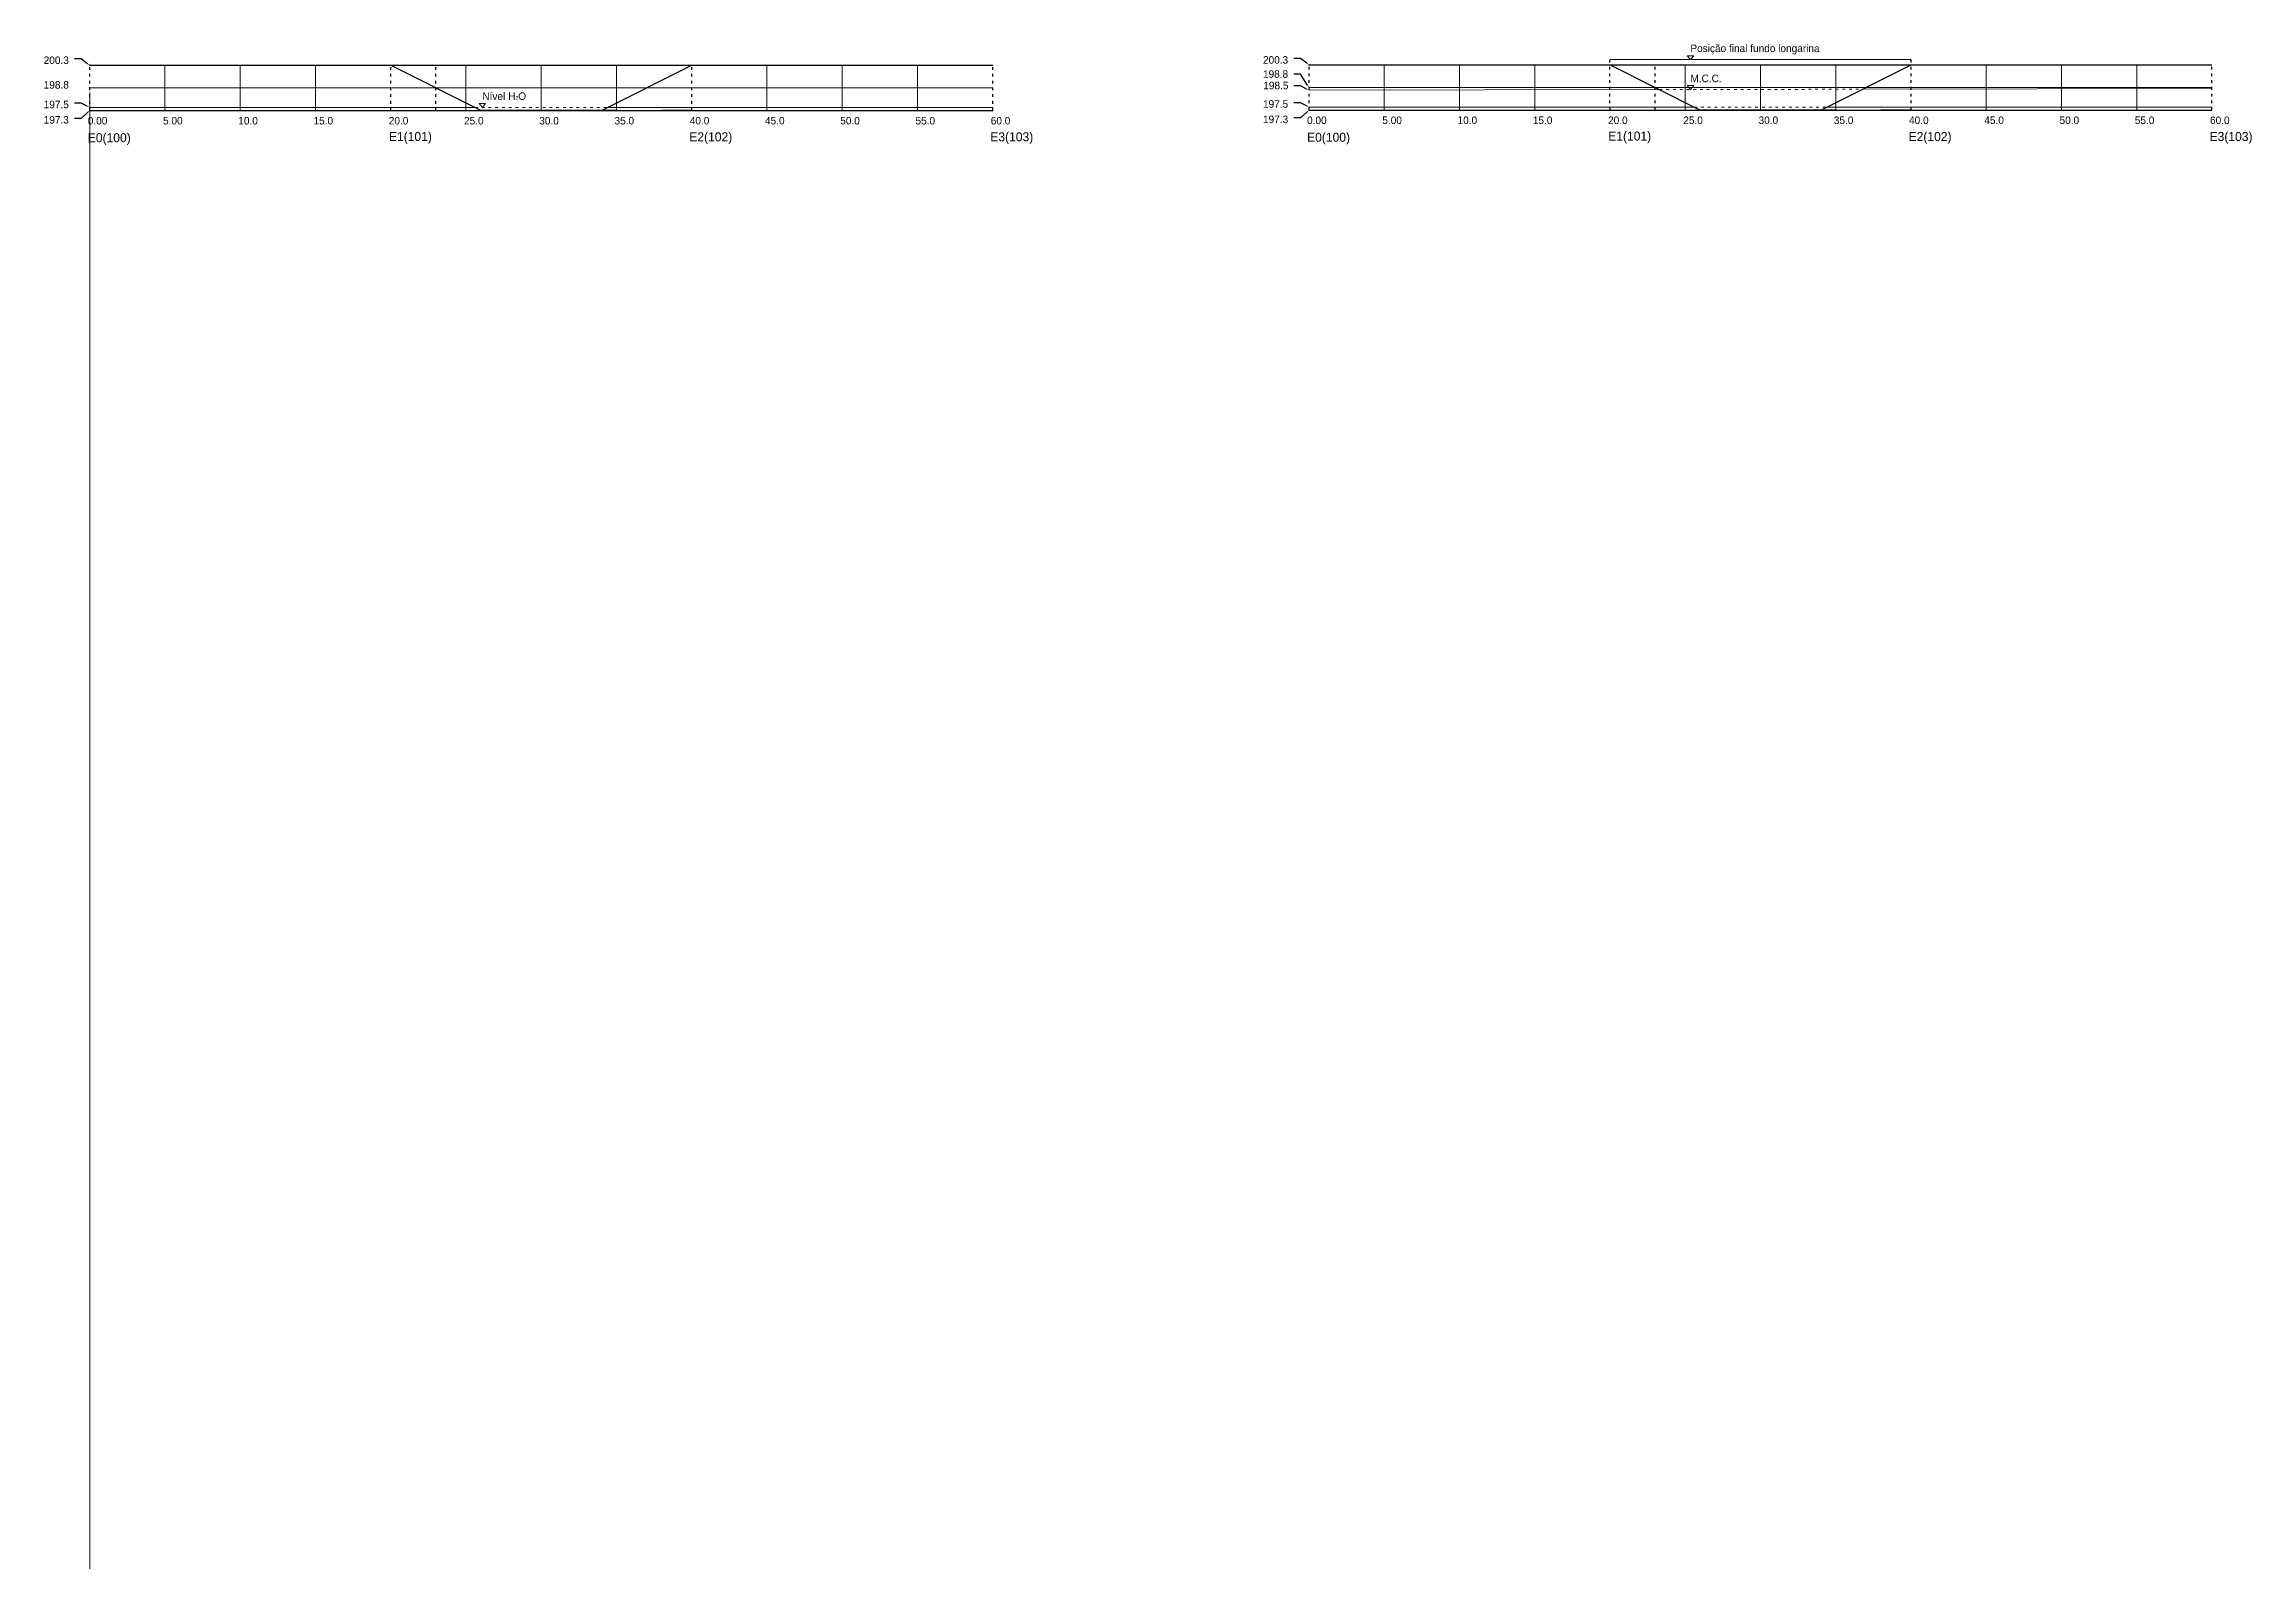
# Model space of a CAD drawing. Extents: x -3 to 144, y 0 to 202.
# Drawn here: x -3 to 143.7, y 100.9 to 201.7 of the extents above; entities that cross this region are included whole.
import ezdxf
from ezdxf import colors
from ezdxf.entities.mleader import LeaderData, LeaderLine
from ezdxf.math import Vec2, Vec3

# ---------------------------------------------------------------- set-up
doc = ezdxf.new("R2010")
doc.units = 0
doc.header["$MEASUREMENT"] = 0
doc.linetypes.add('ACAD_ISO03W100', pattern=[30, 12, -18])
doc.layers.add('PAREDE', color=7, linetype='CONTINUOUS')
doc.styles.add('PADRÃO', font='', dxfattribs={"height": 0.2})
doc.styles.get('PADRÃO').set_extended_font_data('AvantGarde Bk BT')

msp = doc.modelspace()

# ---------------------------------------------------------------- linework, layer by layer
at = {"layer": 'PAREDE', "color": 5, "ltscale": 0.015}
for p, q in [((0, 200.3), (20, 200.3)), ((20, 200.3), (26, 197.3)), ((34, 197.3), (40, 200.3)), ((40, 200.3), (60, 200.3)), ((81.02, 200.33), (101.02, 200.33)), ((101.02, 200.33), (107.02, 197.33)), ((115.02, 197.33), (121.02, 200.33)), ((121.02, 200.33), (141.02, 200.33)), ((34, 197.3), (26, 197.3)), ((115.02, 197.33), (107.02, 197.33))]:
    msp.add_line(p, q, dxfattribs=at)
at = {"layer": 'PAREDE', "color": 1, "linetype": 'ACAD_ISO03W100', "ltscale": 0.015}
for p, q in [((0, 197.3), (0, 200.3)), ((20, 197.3), (20, 200.3)), ((40, 197.3), (40, 200.3)), ((60, 197.3), (60, 200.3)), ((81.02, 197.33), (81.02, 200.33)), ((101.02, 197.33), (101.01, 200.68)), ((121.02, 197.33), (121.02, 200.69)), ((141.02, 197.33), (141.02, 200.33))]:
    msp.add_line(p, q, dxfattribs=at)
at = {"layer": 'PAREDE', "linetype": 'Continuous', "lineweight": 5, "ltscale": 0.015}
for p, q in [((5, 197.3), (5, 200.3)), ((86.02, 197.33), (86.02, 200.33))]:
    msp.add_line(p, q, dxfattribs=at)
at = {"layer": 'PAREDE', "linetype": 'ByBlock', "lineweight": 5, "ltscale": 0.015}
for p, q in [((10, 197.3), (10, 200.3)), ((15, 197.3), (15, 200.3)), ((25, 197.3), (25, 200.3)), ((30, 197.3), (30, 200.3)), ((35, 197.3), (35, 200.3)), ((45, 197.3), (45, 200.3)), ((50, 197.3), (50, 200.3)), ((55, 197.3), (55, 200.3)), ((91.02, 197.33), (91.02, 200.33)), ((96.02, 197.33), (96.02, 200.33)), ((106.02, 197.33), (106.02, 200.33)), ((111.02, 197.33), (111.02, 200.33)), ((116.02, 197.33), (116.02, 200.33)), ((126.02, 197.33), (126.02, 200.33)), ((131.02, 197.33), (131.02, 200.33)), ((136.02, 197.33), (136.02, 200.33)), ((30, 197.3), (30, 198.7)), ((30, 197.3), (30, 198.2)), ((111.02, 197.33), (111.02, 198.73)), ((111.02, 197.33), (111.02, 198.23)), ((30, 197.3), (30, 197.4)), ((111.02, 197.33), (111.02, 197.43))]:
    msp.add_line(p, q, dxfattribs=at)
at = {"layer": 'PAREDE', "ltscale": 0.015}
for p, q in [((20, 200.3), (40, 200.3)), ((101.02, 200.33), (121.02, 200.33)), ((0, 197.3), (60, 197.3)), ((0, 197.3), (5, 197.3)), ((5, 197.3), (10, 197.3)), ((10, 197.3), (15, 197.3)), ((15, 197.3), (20, 197.3)), ((20, 197.3), (25, 197.3)), ((25, 197.3), (27, 197.3)), ((25, 197.3), (26, 197.3)), ((30, 197.3), (35, 197.3)), ((35, 197.3), (34, 197.3)), ((35, 197.3), (40, 197.3)), ((40, 197.3), (38, 197.3)), ((40, 197.3), (45, 197.3)), ((45, 197.3), (50, 197.3)), ((50, 197.3), (55, 197.3)), ((81.02, 197.33), (141.02, 197.33)), ((81.02, 197.33), (86.02, 197.33)), ((86.02, 197.33), (91.02, 197.33)), ((91.02, 197.33), (96.02, 197.33)), ((96.02, 197.33), (101.02, 197.33)), ((101.02, 197.33), (106.02, 197.33)), ((106.02, 197.33), (108.02, 197.33)), ((106.02, 197.33), (107.02, 197.33)), ((111.02, 197.33), (116.02, 197.33)), ((116.02, 197.33), (115.02, 197.33)), ((116.02, 197.33), (121.02, 197.33)), ((121.02, 197.33), (119.02, 197.33)), ((121.02, 197.33), (126.02, 197.33)), ((126.02, 197.33), (131.02, 197.33)), ((131.02, 197.33), (136.02, 197.33))]:
    msp.add_line(p, q, dxfattribs=at)
at = {"layer": 'PAREDE', "color": 1, "linetype": 'ACAD_ISO03W100', "ltscale": 0.015}
for points in [[(23, 197.3), (23, 197.3), (23, 200.3)], [(104.02, 197.33), (104.02, 197.33), (104.02, 200.33)]]:
    msp.add_lwpolyline(points, dxfattribs=at)
at = {"layer": 'PAREDE', "color": 30, "linetype": 'ByBlock', "lineweight": 5, "ltscale": 0.015}
for points in [[(101.02, 200.68), (104.3, 200.69), (121.02, 200.69)], [(106.36, 200.69), (106.36, 200.69), (106.58, 200.94), (106.15, 200.94), (106.36, 200.69)]]:
    msp.add_lwpolyline(points, dxfattribs=at)
at = {"layer": 'PAREDE', "linetype": 'ByBlock', "lineweight": 5, "ltscale": 0.015}
for points in [[(0, 198.8), (60, 198.8)], [(81.02, 198.83), (141.02, 198.83)], [(0, 197.5), (0, 197.5), (25.6, 197.5)], [(34.4, 197.5), (60, 197.5)], [(81.02, 197.53), (81.02, 197.53), (106.62, 197.53)], [(115.42, 197.53), (141.02, 197.53)]]:
    msp.add_lwpolyline(points, dxfattribs=at)
at = {"layer": 'PAREDE', "color": 3, "linetype": 'ByBlock', "lineweight": 5, "ltscale": 0.015}
for points in [[(0, 0), (0, 198.5)], [(104.31, 198.69), (81.02, 198.64)], [(106.36, 198.69), (106.36, 198.69), (106.58, 198.95), (106.15, 198.95), (106.36, 198.69)], [(117.78, 198.71), (141.02, 198.75)]]:
    msp.add_lwpolyline(points, dxfattribs=at)
at = {"layer": 'PAREDE', "color": 3, "linetype": 'ACAD_ISO03W100', "lineweight": 5, "ltscale": 0.015}
msp.add_lwpolyline([(104.31, 198.69), (117.78, 198.71)], dxfattribs=at)
at = {"layer": 'PAREDE', "color": 4, "linetype": 'ACAD_ISO03W100', "lineweight": 5, "ltscale": 0.015}
for points in [[(25.6, 197.5), (34.4, 197.5)], [(106.62, 197.53), (115.42, 197.53)]]:
    msp.add_lwpolyline(points, dxfattribs=at)
at = {"layer": 'PAREDE', "color": 4, "linetype": 'ByBlock', "lineweight": 5, "ltscale": 0.015}
msp.add_lwpolyline([(26.09, 197.5), (26.09, 197.5), (26.3, 197.76), (25.88, 197.76), (26.09, 197.5)], dxfattribs=at)
at = {"layer": 'PAREDE', "ltscale": 0.015}
for p in [(0, 200.3), (81.02, 200.33), (0, 198.8), (81.02, 198.83), (0, 197.3), (81.02, 197.33)]:
    msp.add_point(p, dxfattribs=at)

# ---------------------------------------------------------------- texts
at = {"layer": 'PAREDE', "color": 30, "ltscale": 0.015, "insert": (106.36, 201.68), "char_height": 0.5, "attachment_point": 1, "style": 'PADRÃO'}
msp.add_mtext_dynamic_manual_height_columns('Posição final fundo longarina', width=12.4239, gutter_width=1, heights=[0.916], dxfattribs=at)
at = {"layer": 'PAREDE', "color": 1, "ltscale": 0.015, "char_height": 0.5, "attachment_point": 1, "style": 'PADRÃO'}
for s, insert in [('200.3', (-3.06, 200.89)), ('200.3', (77.96, 200.91)), ('198.8', (77.96, 199.97)), ('198.8', (-3.06, 199.25)), ('197.5', (-3.06, 197.95)), ('197.3', (-3.06, 196.93)), ('0.00', (-0.13, 196.87)), ('5.00', (4.87, 196.87)), ('10.0', (9.87, 196.87)), ('15.0', (14.87, 196.87)), ('20.0', (19.87, 196.87)), ('25.0', (24.87, 196.87)), ('30.0', (29.87, 196.87)), ('35.0', (34.87, 196.87)), ('40.0', (39.87, 196.87)), ('45.0', (44.87, 196.87)), ('50.0', (49.87, 196.87)), ('55.0', (54.87, 196.87)), ('60.0', (59.87, 196.87)), ('197.5', (77.96, 197.98)), ('197.3', (77.96, 196.96)), ('0.00', (80.89, 196.9)), ('5.00', (85.89, 196.9)), ('10.0', (90.89, 196.9)), ('15.0', (95.89, 196.9)), ('20.0', (100.89, 196.9)), ('25.0', (105.89, 196.9)), ('30.0', (110.89, 196.9)), ('35.0', (115.89, 196.9)), ('40.0', (120.89, 196.9)), ('45.0', (125.89, 196.9)), ('50.0', (130.89, 196.9)), ('55.0', (135.89, 196.9)), ('60.0', (140.89, 196.9))]:
    msp.add_mtext_dynamic_manual_height_columns(s, width=0.4647, gutter_width=1, heights=[0], dxfattribs=dict(at, insert=insert))
at = {"layer": 'PAREDE', "color": 3, "ltscale": 0.015, "char_height": 0.5, "attachment_point": 1, "style": 'PADRÃO'}
for s, width, insert in [('M.C.C.', 4.9316, (106.36, 199.68)), ('198.5', 0.4647, (77.98, 199.21))]:
    msp.add_mtext_dynamic_manual_height_columns(s, width=width, gutter_width=1, heights=[0], dxfattribs=dict(at, insert=insert))
at = {"layer": 'PAREDE', "color": 4, "ltscale": 0.015, "insert": (26.09, 198.5), "char_height": 0.5, "attachment_point": 1, "style": 'PADRÃO'}
msp.add_mtext_dynamic_manual_height_columns('Nível H{\\H0.5x;2}O', width=4.9316, gutter_width=1, heights=[0], dxfattribs=at)
at = {"layer": 'PAREDE', "ltscale": 0.015, "char_height": 0.6, "attachment_point": 1, "style": 'PADRÃO'}
for s, insert in [('E0(100)', (-0.13, 195.79)), ('E1(101)', (19.88, 195.87)), ('E2(102)', (39.84, 195.85)), ('E3(103)', (59.84, 195.85)), ('E0(100)', (80.89, 195.82)), ('E1(101)', (100.9, 195.9)), ('E2(102)', (120.86, 195.87)), ('E3(103)', (140.86, 195.87))]:
    msp.add_mtext_dynamic_manual_height_columns(s, width=0.4647, gutter_width=1, heights=[0], dxfattribs=dict(at, insert=insert))

# ---------------------------------------------------------------- leaders
at = {"layer": 'PAREDE', "color": 1, "linetype": 'ByBlock', "lineweight": 5, "ltscale": 0.015}
ml = msp.add_multileader_mtext('Standard', dxfattribs=at)
ml.set_content('', color=1)
ml.set_leader_properties()
ml.build(insert=Vec2(0, 0))
ml.multileader.update_dxf_attribs({"text_right_attachment_type": 6, "dogleg_length": 0.36, "arrow_head_size": 0.18})
ctx = ml.context
ctx.base_point, ctx.char_height, ctx.arrow_head_size, ctx.landing_gap_size, ctx.plane_origin = Vec3(-1.11, 200.82), 0.18, 0.18, 0.09, Vec3(0, 200.3)
ctx.right_attachment, ctx.text_align_type = 6, 2
notes = []
notes.append((ctx, [(0, (1, 1, 0), (-0.57, 200.73), (-1, 0), 0.36, [(0, [(0, 200.3)], 0, [])])]))
ctx.mtext.insert, ctx.mtext.alignment, ctx.mtext.flow_direction = Vec3(-1.02, 200.91), 3, 5
ml = msp.add_multileader_mtext('Standard', dxfattribs=at)
ml.set_content('', color=1)
ml.set_leader_properties()
ml.build(insert=Vec2(0, 0))
ml.multileader.update_dxf_attribs({"text_right_attachment_type": 6, "dogleg_length": 0.36, "arrow_head_size": 0.18})
ctx = ml.context
ctx.base_point, ctx.char_height, ctx.arrow_head_size, ctx.landing_gap_size, ctx.plane_origin = Vec3(79.91, 200.84), 0.18, 0.18, 0.09, Vec3(81.02, 200.33)
ctx.right_attachment, ctx.text_align_type = 6, 2
notes.append((ctx, [(0, (1, 1, 0), (80.45, 200.75), (-1, 0), 0.36, [(0, [(81.02, 200.33)], 0, [])])]))
ctx.mtext.insert, ctx.mtext.alignment, ctx.mtext.flow_direction = Vec3(80, 200.93), 3, 5
ml = msp.add_multileader_mtext('Standard', dxfattribs=at)
ml.set_content('', color=1)
ml.set_leader_properties()
ml.build(insert=Vec2(0, 0))
ml.multileader.update_dxf_attribs({"text_right_attachment_type": 6, "dogleg_length": 0.36, "arrow_head_size": 0.18})
ctx = ml.context
ctx.base_point, ctx.char_height, ctx.arrow_head_size, ctx.landing_gap_size, ctx.plane_origin = Vec3(79.91, 199.81), 0.18, 0.18, 0.09, Vec3(81.02, 198.83)
ctx.right_attachment, ctx.text_align_type = 6, 2
notes.append((ctx, [(0, (1, 1, 0), (80.45, 199.72), (-1, 0), 0.36, [(0, [(81.02, 198.83)], 0, [])])]))
ctx.mtext.insert, ctx.mtext.alignment, ctx.mtext.flow_direction = Vec3(80, 199.9), 3, 5
at = {"layer": 'PAREDE', "color": 3, "linetype": 'ByBlock', "lineweight": 5, "ltscale": 0.015}
ml = msp.add_multileader_mtext('Standard', dxfattribs=at)
ml.set_content('', color=3)
ml.set_leader_properties()
ml.build(insert=Vec2(0, 0))
ml.multileader.update_dxf_attribs({"text_right_attachment_type": 6, "dogleg_length": 0.36, "arrow_head_size": 0.18})
ctx = ml.context
ctx.base_point, ctx.char_height, ctx.arrow_head_size, ctx.landing_gap_size, ctx.plane_origin = Vec3(79.91, 199.02), 0.18, 0.18, 0.09, Vec3(81.02, 198.64)
ctx.right_attachment, ctx.text_align_type = 6, 2
notes.append((ctx, [(0, (1, 1, 0), (80.45, 198.93), (-1, 0), 0.36, [(0, [(81.02, 198.64)], 0, [])])]))
ctx.mtext.insert, ctx.mtext.alignment, ctx.mtext.flow_direction = Vec3(80, 199.11), 3, 5
at = {"layer": 'PAREDE', "color": 1, "linetype": 'ByBlock', "lineweight": 5, "ltscale": 0.015}
ml = msp.add_multileader_mtext('Standard', dxfattribs=at)
ml.set_content('', color=1)
ml.set_leader_properties()
ml.build(insert=Vec2(0, 0))
ml.multileader.update_dxf_attribs({"text_right_attachment_type": 6, "dogleg_length": 0.36, "arrow_head_size": 0.18})
ctx = ml.context
ctx.base_point, ctx.char_height, ctx.arrow_head_size, ctx.landing_gap_size, ctx.plane_origin = Vec3(-1.11, 197.87), 0.18, 0.18, 0.09, Vec3(0, 197.5)
ctx.right_attachment, ctx.text_align_type = 6, 2
notes.append((ctx, [(0, (1, 1, 0), (-0.57, 197.78), (-1, 0), 0.36, [(0, [(0, 197.5)], 0, [])])]))
ctx.mtext.insert, ctx.mtext.alignment, ctx.mtext.flow_direction = Vec3(-1.02, 197.96), 3, 5
ml = msp.add_multileader_mtext('Standard', dxfattribs=at)
ml.set_content('', color=1)
ml.set_leader_properties()
ml.build(insert=Vec2(0, 0))
ml.multileader.update_dxf_attribs({"text_right_attachment_type": 6, "dogleg_length": 0.36, "arrow_head_size": 0.18})
ctx = ml.context
ctx.base_point, ctx.char_height, ctx.arrow_head_size, ctx.landing_gap_size, ctx.plane_origin = Vec3(-1.11, 196.86), 0.18, 0.18, 0.09, Vec3(0, 197.3)
ctx.right_attachment, ctx.text_align_type = 6, 2
notes.append((ctx, [(0, (1, 1, 0), (-0.57, 196.77), (-1, 0), 0.36, [(0, [(0, 197.3)], 0, [])])]))
ctx.mtext.insert, ctx.mtext.alignment, ctx.mtext.flow_direction = Vec3(-1.02, 196.95), 3, 5
ml = msp.add_multileader_mtext('Standard', dxfattribs=at)
ml.set_content('', color=1)
ml.set_leader_properties()
ml.build(insert=Vec2(0, 0))
ml.multileader.update_dxf_attribs({"text_right_attachment_type": 6, "dogleg_length": 0.36, "arrow_head_size": 0.18})
ctx = ml.context
ctx.base_point, ctx.char_height, ctx.arrow_head_size, ctx.landing_gap_size, ctx.plane_origin = Vec3(79.91, 197.9), 0.18, 0.18, 0.09, Vec3(81.02, 197.53)
ctx.right_attachment, ctx.text_align_type = 6, 2
notes.append((ctx, [(0, (1, 1, 0), (80.45, 197.81), (-1, 0), 0.36, [(0, [(81.02, 197.53)], 0, [])])]))
ctx.mtext.insert, ctx.mtext.alignment, ctx.mtext.flow_direction = Vec3(80, 197.99), 3, 5
ml = msp.add_multileader_mtext('Standard', dxfattribs=at)
ml.set_content('', color=1)
ml.set_leader_properties()
ml.build(insert=Vec2(0, 0))
ml.multileader.update_dxf_attribs({"text_right_attachment_type": 6, "dogleg_length": 0.36, "arrow_head_size": 0.18})
ctx = ml.context
ctx.base_point, ctx.char_height, ctx.arrow_head_size, ctx.landing_gap_size, ctx.plane_origin = Vec3(79.91, 196.89), 0.18, 0.18, 0.09, Vec3(81.02, 197.33)
ctx.right_attachment, ctx.text_align_type = 6, 2
notes.append((ctx, [(0, (1, 1, 0), (80.45, 196.8), (-1, 0), 0.36, [(0, [(81.02, 197.33)], 0, [])])]))
ctx.mtext.insert, ctx.mtext.alignment, ctx.mtext.flow_direction = Vec3(80, 196.98), 3, 5
for ctx, leaders in notes:
    for number, flags, end, landing, length, lines in leaders:
        leader = LeaderData()
        leader.index, (leader.has_last_leader_line, leader.has_dogleg_vector, leader.attachment_direction) = number, flags
        leader.last_leader_point, leader.dogleg_vector, leader.dogleg_length = Vec3(end), Vec3(landing), length
        for number, points, colour, breaks in lines:
            line = LeaderLine()
            line.index, line.vertices, line.color, line.breaks = number, Vec3.list(points), colors.encode_raw_color(colour), breaks
            leader.lines.append(line)
        ctx.leaders.append(leader)

doc.saveas('drawing.dxf')
